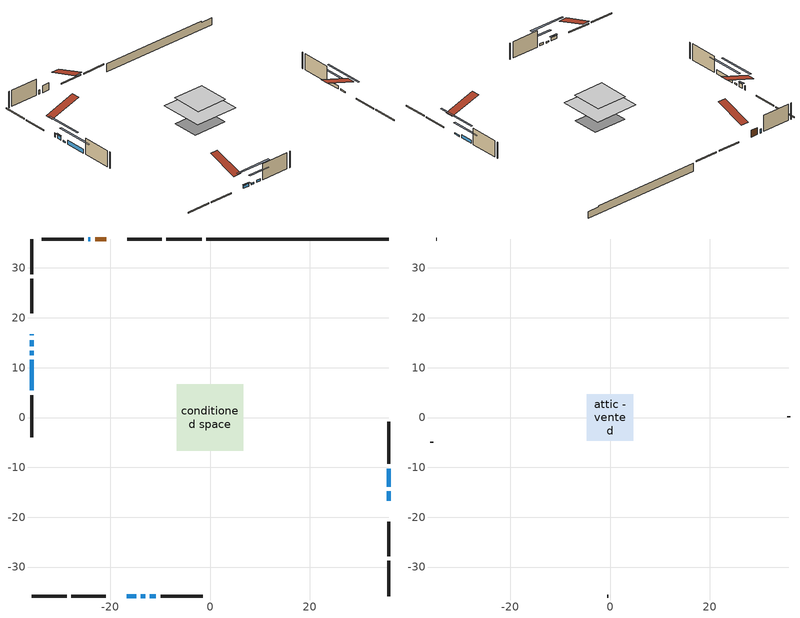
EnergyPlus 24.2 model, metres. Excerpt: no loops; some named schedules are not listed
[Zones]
conditioned space
 floor adiabatic (AdiabaticFloorConstruction): -6.63,-6.63 -6.63,6.63 6.63,6.63 6.63,-6.63 z3.66
 floor foundation (Slab1 construction): -5.18,-3.96 -5.18,3.96 5.18,3.96 5.18,-3.96 z-1.22
 wall outside (RimJoist1 construction): -1.7,35.8 -8.79,35.8 / -35.8,-35.8 -28.71,-35.8 / -35.8,35.8 -35.8,28.71 / 35.8,-35.8 35.8,-28.71 z1.22:1.52
 wall outside (RimJoist2 construction): -9.72,35.8 -16.58,35.8 / -27.78,-35.8 -20.93,-35.8 / -35.8,27.78 -35.8,20.93 / 35.8,-27.78 35.8,-20.93 z1.22:1.52
 wall outside (AdiabaticWallConstruction 1): -20.84,35.8 -23.06,35.8 z1.22:3.25
 wall outside (AdiabaticWallConstruction): -35.8,16.66 -35.8,16.46 / -35.8,15.53 -35.8,14.31 / -23.98,35.8 -24.4,35.8 / -35.8,11.54 -35.8,5.44 z1.22:2.44; -16.66,-35.8 -14.83,-35.8 z1.22:2.14; 35.8,-16.66 35.8,-14.83 / -13.91,-35.8 -12.99,-35.8 / -35.8,13.38 -35.8,12.46 z1.22:1.63; 35.8,-13.91 35.8,-10.25 z1.22:2.13; -12.06,-35.8 -10.84,-35.8 z1.22:1.83
 wall outside (Wall1 construction): -25.33,35.8 -33.77,35.8 / -9.91,-35.8 -1.47,-35.8 / -35.8,4.51 -35.8,-3.93 / 35.8,-9.32 35.8,-0.88 z1.22:6.1
 wall foundation (FoundationWall1 construction): -0.77,35.8,-1.22 -0.77,35.8,1.22 32.14,35.8,1.22 32.14,35.8,0.81 35.8,35.8,0.81 35.8,35.8,-1.22
 window (WindowConstruction 5): -35.8,16.66 -35.8,16.46 z1.22:2.44
 window (WindowConstruction 3): -16.66,-35.8 -14.83,-35.8 z1.22:2.13
 window (WindowConstruction 4): -35.8,15.53 -35.8,14.31 z1.22:2.44
 window (WindowConstruction 7): 35.8,-16.66 35.8,-14.83 z1.22:1.63
 window (WindowConstruction 6): -23.99,35.8 -24.4,35.8 z1.22:2.44
 window (WindowConstruction 8): -13.9,-35.8 -12.99,-35.8 z1.22:1.63
 window (WindowConstruction 9): -35.8,13.38 -35.8,12.47 z1.22:1.63
 window (WindowConstruction): 35.8,-13.9 35.8,-10.25 z1.22:2.13
 window (WindowConstruction 1): -12.06,-35.8 -10.84,-35.8 z1.22:1.83
 window (WindowConstruction 2): -35.8,11.54 -35.8,5.44 z1.22:2.44
 door (Door): -20.84,35.8 -23.06,35.8 z1.22:3.25
 ceiling adiabatic (AdiabaticFloorConstruction): 6.63,-6.63 6.63,6.63 -6.63,6.63 -6.63,-6.63 z3.66
attic - vented
 floor to conditioned space (Floor1 construction Reversed): -4.68,-4.68 -4.68,4.68 4.68,4.68 4.68,-4.68 z6.1
 wall outside (Wall3 construction): -34.7,35.8 -34.87,35.8 / -0.54,-35.8 -0.37,-35.8 / -35.8,-4.86 -35.8,-5.03 / 35.8,0.05 35.8,0.22 z1.22:6.1
 roof outside (Roof1 construction): -19.91,35.8,6.1 -19.91,26.68,9.14 -17.51,26.68,9.14 -17.51,35.8,6.1; -17.59,-35.8,6.1 -17.59,-26.68,9.14 -20,-26.68,9.14 -20,-35.8,6.1; -35.8,17.59,6.1 -26.68,17.59,9.14 -26.68,20,9.14 -35.8,20,6.1; 35.8,-17.59,6.1 26.68,-17.59,9.14 26.68,-20,9.14 35.8,-20,6.1
shading: -14.63,-35.8 -16.86,-35.8 -16.86,-36.21 -14.63,-36.21 z2.34; -35.8,14.11 -35.8,15.73 -36.21,15.73 -36.21,14.11 z2.64; 35.8,-9.75 35.8,-21.74 36.21,-21.74 36.21,-9.75 z6.71; -7.91,-35.8 -18.99,-35.8 -18.99,-36.21 -7.91,-36.21 z6.71; -35.8,7.38 -35.8,18.46 -36.21,18.46 -36.21,7.38 z6.71; 35.8,-7.61 35.8,-16.54 36.21,-16.54 36.21,-7.61 z4.77; -8.2,-35.8 -14.7,-35.8 -14.7,-36.21 -8.2,-36.21 z4.47; -35.8,2.8 -35.8,14.18 -36.21,14.18 -36.21,2.8 z5.08
[Building]
Building 1: Terrain=Suburbs
[Site:Location]
Toronto City Centre_ON: Latitude {deg}=43.63; Longitude {deg}=-79.39; Time Zone {hr}=-5; Elevation {m}=77; Keep Site Location Information=Yes
[Site:GroundTemperature:Shallow]
5.01852, 3.26908, 3.12898, 3.95918, 7.29196, 10.6092, 13.4851, 15.3069, 15.4617, 13.9799, 11.1774, 7.9619
[Site:WaterMainsTemperature]
Calculation Method=Schedule; Temperature Schedule=mains temperature schedule
[Material] Roughness=Rough; Thermal Absorptance=0.9
Name | Thickness {m} | Conductivity {W/m-K} | Density {kg/m3} | Specific Heat {J/kg-K} | Solar Absorptance | Visible Absorptance
asphalt or fiberglass shingles | 0.00635 | 0.162714 | 1121.4 | 1465.45 | 0.4 | 0.4
ceiling loosefill ins | 0.169333 | 0.0480833 | 16.02 | 1046.75 | 0.7 | 0.7
ceiling stud and cavity | 0.1397 | 0.475065 | 65.682 | 1177.47 | 0.7 | 0.7
concrete 4.0 in. | 0.1016 | 1.803125 | 2242.8 | 837.4 | 0.7 | 0.7
concrete 8.0 in. | 0.2032 | 1.803125 | 2242.8 | 837.4 | 0.7 | 0.7
door material | 0.04445 | 0.053851 | 512.64 | 1214.23 | 0.7 | 0.7
exterior vertical ins | 0.0460229 | 0.029427 | 32.04 | 1214.23 | 0.7 | 0.7
floor covering | 0.0127 | 0.0433444 | 54.468 | 1339.84 | 0.6 | 0.6
floor rigid ins; wall rigid ins 1 | 0.512978 | 0.029427 | 32.04 | 1214.23 | 0.7 | 0.7
floor stud and cavity | 0.1397 | 1.75129 | 37.0049 | 1207.88 | 0.7 | 0.7
furniture material conditioned space 1 | 0.1524 | 0.115458 | 640.8 | 1214.23 | 0.6 | 0.6
gypsum board | 0.0127 | 0.160291 | 801 | 837.4 | 0.6 | 0.6
gypsum board 1 | 0.0127 | 0.160291 | 801 | 837.4 | 0.7 | 0.7
osb sheathing 0.5 in. | 0.0127 | 0.115458 | 512.64 | 1214.23 | 0.7 | 0.7
osb sheathing 0.75 in. | 0.01905 | 0.115458 | 512.64 | 1214.23 | 0.7 | 0.7
osb sheathing 2.0 in. | 0.0508 | 0.115458 | 512.64 | 1214.23 | 0.7 | 0.7
rim joist rigid ins; wall rigid ins | 0.051816 | 0.029427 | 32.04 | 1214.23 | 0.7 | 0.7
rim joist stud and cavity | 0.0508 | 0.0379815 | 125.044 | 1163.47 | 0.6 | 0.6
rim joist stud and cavity 1 | 0.0508 | 0.256263 | 125.044 | 1163.47 | 0.6 | 0.6
wall stud and cavity | 0.1397 | 0.164946 | 139.0536 | 1170.24 | 0.7 | 0.7
wall stud and cavity 1 | 0.0889 | 6.9971 | 50.32683 | 1063.81 | 0.6 | 0.6
wall stud and cavity 2 | 0.0889 | 0.380278 | 52.3479 | 1209.89 | 0.7 | 0.7
wall stud and cavity 3 | 0.0889 | 0.391764 | 83.0341 | 1211.67 | 0.7 | 0.7
wood siding | 0.0254 | 0.102417 | 544.68 | 1172.36 | 0.4 | 0.4
wood siding 1 | 0.00254 | 0.102417 | 544.68 | 1172.36 | 0.4 | 0.4
wood siding 2; wood siding 3; wood siding 4 | 0.0254 | 0.102417 | 544.68 | 1172.36 | 0.7 | 0.7
[WindowMaterial:SimpleGlazingSystem]
Name | U-Factor {W/m2-K} | Solar Heat Gain Coefficient
WindowMaterial | 2.95029 | 0.64
WindowMaterial 1 | 3.00026 | 0.58
WindowMaterial 2 | 2.91111 | 0.68
WindowMaterial 3 | 3.063281 | 0.53
WindowMaterial 4 | 6.93965 | 0.69
WindowMaterial 5 | 6.78351 | 0.73
WindowMaterial 6 | 4.610536 | 0.62
[Construction]
AdiabaticFloorConstruction: floor stud and cavity, floor rigid ins, osb sheathing 0.75 in., floor covering
AdiabaticWallConstruction: wood siding 3, wall rigid ins 1, wall stud and cavity 2, gypsum board
AdiabaticWallConstruction 1: wood siding 4, wall rigid ins 1, wall stud and cavity 2, gypsum board
Door: door material
Floor1 construction Reversed: gypsum board, ceiling stud and cavity, ceiling loosefill ins
FoundationWall1 construction: concrete 8.0 in., gypsum board 1
furniture construction conditioned space 1: furniture material conditioned space 1
PartitionWallConstruction: gypsum board, wall stud and cavity 3, gypsum board
RimJoist1 construction: wood siding 2, osb sheathing 2.0 in., rim joist stud and cavity
RimJoist2 construction: wood siding 2, rim joist rigid ins, osb sheathing 2.0 in., rim joist stud and cavity 1
Roof1 construction: asphalt or fiberglass shingles
Slab1 construction: concrete 4.0 in.
Wall1 construction: wood siding, wall rigid ins, osb sheathing 0.5 in., wall stud and cavity, gypsum board
Wall3 construction: wood siding 1, wall stud and cavity 1
WindowConstruction; WindowConstruction 3: WindowMaterial
WindowConstruction 1: WindowMaterial 1
WindowConstruction 2: WindowMaterial 2
WindowConstruction 4: WindowMaterial 3
WindowConstruction 5: WindowMaterial 4
WindowConstruction 6: WindowMaterial 5
WindowConstruction 7; WindowConstruction 8; WindowConstruction 9: WindowMaterial 6
[Zone] Multiplier=1; Part of Total Floor Area=Yes
Name | Volume {m3}
attic - vented | 43.3527
conditioned space | 628.4
[Space]
Name | Zone | Volume {m3}
attic - vented 1 | attic - vented | 43.3527
conditioned space 1 | conditioned space | 628.4
[ZoneInfiltration:EffectiveLeakageArea]
infil attic - vented 1: Zone or Space=attic - vented 1; Schedule=Always On Discrete; Effective Air Leakage Area {cm2}=3696.42; Stack Coefficient=0.000550661; Wind Coefficient=1.58548e-05
[ZoneMixing]
whole house fan mix: Zone or Space=attic - vented; Schedule=Always On Continuous; Design Flow Rate Calculation Method=Flow/Zone; Design Flow Rate {m3/s}=0; Source Zone or Space=conditioned space
[SurfaceProperty:ExposedFoundationPerimeter]
Slab1: Exposed Perimeter Calculation Method=TotalExposedPerimeter; Total Exposed Perimeter {m}=36.575
[InternalMass] Zone or ZoneList=conditioned space; Space or SpaceList=conditioned space 1
Name | Construction | Surface Area {m2}
furniture mass conditioned space 1 | furniture construction conditioned space 1 | 103.088
partition wall mass | PartitionWallConstruction | 257.72
[Lights]
interior lighting: Zone or ZoneList or Space or SpaceList=conditioned space 1; Schedule=interior lighting schedule; Design Level Calculation Method=LightingLevel; Lighting Level {W}=343.2; Return Air Fraction=0; Fraction Radiant=0.6; Fraction Visible=0.2; Fraction Replaceable=1
[People]
occupants: Zone or ZoneList or Space or SpaceList=conditioned space 1; Number of People Schedule=occupants schedule; Number of People Calculation Method=People; Number of People=3; Fraction Radiant=0.314171; Sensible Heat Fraction=0.56303; Activity Level Schedule=occupants activity schedule; Carbon Dioxide Generation Rate {m3/s-W}=0; Enable ASHRAE 55 Comfort Warnings=No; Mean Radiant Temperature Calculation Type=EnclosureAveraged
[ElectricEquipment] Zone or ZoneList or Space or SpaceList=conditioned space 1; Design Level Calculation Method=EquipmentLevel
Name | Schedule | Design Level {W} | Fraction Latent | Fraction Radiant | Fraction Lost
clothes dryer | clothes dryer schedule | 140.772 | 0.015 | 0.081 | 0.85
clothes washer | clothes washer schedule | 32.1985 | 0.03 | 0.162 | 0.7
cooking range | cooking range schedule | 215.147 | 0.08 | 0.432 | 0.2
dishwasher | dishwasher schedule | 66.8632 | 0.3 | 0.18 | 0.4
fridge | fridge schedule | 72.9452 | 0 | 0.6 | 0
mech vent bath fan 0 | mech vent bath fan 0 schedule | 50.2 | 0 | 0 | 1
mech vent bath fan 1 | mech vent bath fan 1 schedule | 50.2 | 0 | 0 | 1
mech vent bath fan 2 | mech vent bath fan 2 schedule | 50.2 | 0 | 0 | 1
mech vent house fan | mech vent house fan schedule | 0 | 0 | 0 | 1
mech vent house fan cfis | mech vent house fan cfis schedule | 0 | 0 | 0 | 0
mech vent range fan 0 | mech vent range fan 0 schedule | 57 | 0 | 0 | 1
misc plug loads | misc plug loads schedule | 494.7 | 0.045 | 0.513 | 0.1
whole house fan | Always On Discrete | 0 | 0 | 0 | 1
[OtherEquipment] Zone or ZoneList or Space or SpaceList=conditioned space 1; Design Level Calculation Method=EquipmentLevel
Name | Fuel Type | Schedule | Design Level {W} | Fraction Latent | Fraction Radiant | Fraction Lost
clothes dryer 1 | Electricity | clothes dryer schedule | 0 | 0.015 | 0.081 | 0.85
cooking range 1 | Electricity | cooking range schedule | 0 | 0.08 | 0.432 | 0.2
general water use latent | None | general water use schedule | 62.594 | 1 | 0 | 0
general water use sensible | None | general water use schedule | -61.6891 | 0 | 0.6 | 0
mech vent house fan latent load | None | Always On Discrete | 0 | 1 | 0 | 0
mech vent house fan sensible load | None | Always On Discrete | 0 | 0 | 0 | 0
water heater energy adjustment1 | Electricity | Always On Discrete | 0.01 | 0 | 0 | 1
[ZoneInfiltration:DesignFlowRate] Zone or ZoneList or Space or SpaceList=conditioned space 1; Schedule=Always On Discrete; Design Flow Rate Calculation Method=Flow/Zone; Design Flow Rate {m3/s}=0
infil flow; natural vent flow; whole house fan flow
[AvailabilityManager:Scheduled]
central ac and furnace airloop Availability Manager: Schedule=Always On Discrete
[Foundation:Kiva]
Foundation Kiva 1: Initial Indoor Air Temperature {C}=18; Wall Height Above Grade {m}=1.21999; Wall Depth Below Slab {m}=0.2032; Custom Block Material Name 1=exterior vertical ins; Custom Block Depth 1 {m}=2.43998; Custom Block X Position 1 {m}=0.2159; Custom Block Z Position 1 {m}=0
[Foundation:Kiva:Settings]
Soil Conductivity {W/m-K}=0.849921; Soil Density {kg/m3}=1842.3; Soil Specific Heat {J/kg-K}=418.7; Ground Solar Absorptivity=0.9; Ground Thermal Absorptivity=0.9; Ground Surface Roughness {m}=0.03; Far-Field Width {m}=40; Deep-Ground Boundary Condition=ZeroFlux; Deep-Ground Depth {m}=40; Minimum Cell Dimension {m}=0.2; Maximum Cell Growth Coefficient=3; Simulation Timestep=Timestep
[Exterior:Lights]
exterior lighting: Schedule=exterior lighting schedule; Design Level {W}=75.6
[EnergyManagementSystem:GlobalVariable]
central_ac_and_furnace_airloop_Fan_RTF
infil_program_Qfan
infil_program_Qinf
natural_vent_program_Qnv
natural_vent_program_Qwhf
[EnergyManagementSystem:Sensor]
Name | Output:Variable or Output:Meter Index Key | Output:Variable or Output:Meter
airflow_gain | infil flow | Infiltration Sensible Heat Gain Energy
airflow_gain_1 | natural vent flow | Infiltration Sensible Heat Gain Energy
airflow_gain_2 | whole house fan flow | Infiltration Sensible Heat Gain Energy
airflow_loss | infil flow | Infiltration Sensible Heat Loss Energy
airflow_loss_1 | natural vent flow | Infiltration Sensible Heat Loss Energy
airflow_loss_2 | whole house fan flow | Infiltration Sensible Heat Loss Energy
clg_load_cond |  | Cooling:EnergyTransfer:Zone:CONDITIONED SPACE
clg_sp_s; clg_sp_s_1 | cooling setpoint | Schedule Value
clothes_dryer_exhaust_0_sch_s | clothes dryer exhaust 0 schedule | Schedule Value
cool_season | cooling season schedule | Schedule Value
htg_load_cond |  | Heating:EnergyTransfer:Zone:CONDITIONED SPACE
htg_sp_s; htg_sp_s_1 | heating setpoint | Schedule Value
ig_ee_conv | clothes dryer | Electric Equipment Convective Heating Energy
ig_ee_conv_2 | cooking range | Electric Equipment Convective Heating Energy
ig_ee_conv_4 | fridge | Electric Equipment Convective Heating Energy
ig_ee_conv_5 | misc plug loads | Electric Equipment Convective Heating Energy
ig_ee_conv_6 | whole house fan | Electric Equipment Convective Heating Energy
ig_ee_rad | clothes dryer | Electric Equipment Radiant Heating Energy
ig_ee_rad_2 | cooking range | Electric Equipment Radiant Heating Energy
ig_ee_rad_4 | fridge | Electric Equipment Radiant Heating Energy
ig_ee_rad_5 | misc plug loads | Electric Equipment Radiant Heating Energy
ig_ee_rad_6 | whole house fan | Electric Equipment Radiant Heating Energy
ig_lgt_conv | interior lighting | Lights Convective Heating Energy
ig_lgt_rad | interior lighting | Lights Radiant Heating Energy
ig_lgt_vis | interior lighting | Lights Visible Radiation Heating Energy
ig_oe_conv | clothes dryer 1 | Other Equipment Convective Heating Energy
ig_oe_conv_1 | cooking range 1 | Other Equipment Convective Heating Energy
ig_oe_conv_2 | general water use latent | Other Equipment Convective Heating Energy
ig_oe_conv_3 | general water use sensible | Other Equipment Convective Heating Energy
ig_oe_conv_4 | water heater energy adjustment1 | Other Equipment Convective Heating Energy
ig_oe_rad | clothes dryer 1 | Other Equipment Radiant Heating Energy
ig_oe_rad_1 | cooking range 1 | Other Equipment Radiant Heating Energy
ig_oe_rad_2 | general water use latent | Other Equipment Radiant Heating Energy
ig_oe_rad_3 | general water use sensible | Other Equipment Radiant Heating Energy
ig_oe_rad_4 | water heater energy adjustment1 | Other Equipment Radiant Heating Energy
ig_ppl_conv | occupants | People Convective Heating Energy
ig_ppl_rad | occupants | People Radiant Heating Energy
im_conv | furniture mass conditioned space 1 | Surface Inside Face Convection Heat Gain Energy
im_conv_1 | partition wall mass | Surface Inside Face Convection Heat Gain Energy
im_ig | furniture mass conditioned space 1 | Surface Inside Face Internal Gains Radiation Heat Gain Energy
im_ig_1 | partition wall mass | Surface Inside Face Internal Gains Radiation Heat Gain Energy
im_lgt | furniture mass conditioned space 1 | Surface Inside Face Lights Radiation Heat Gain Energy
im_lgt_1 | partition wall mass | Surface Inside Face Lights Radiation Heat Gain Energy
im_sol | furniture mass conditioned space 1 | Surface Inside Face Solar Radiation Heat Gain Energy
im_sol_1 | partition wall mass | Surface Inside Face Solar Radiation Heat Gain Energy
im_surf | furniture mass conditioned space 1 | Surface Inside Face Net Surface Thermal Radiation Heat Gain Energy
im_surf_1 | partition wall mass | Surface Inside Face Net Surface Thermal Radiation Heat Gain Energy
mech_vent_bath_fan_0_sch_s | mech vent bath fan 0 schedule | Schedule Value
mech_vent_bath_fan_1_sch_s | mech vent bath fan 1 schedule | Schedule Value
mech_vent_bath_fan_2_sch_s | mech vent bath fan 2 schedule | Schedule Value
mech_vent_range_fan_0_sch_s | mech vent range fan 0 schedule | Schedule Value
mv_conv | mech vent bath fan 0 | Electric Equipment Convective Heating Energy
mv_conv_1 | mech vent bath fan 1 | Electric Equipment Convective Heating Energy
mv_conv_2 | mech vent bath fan 2 | Electric Equipment Convective Heating Energy
mv_conv_3 | mech vent house fan | Electric Equipment Convective Heating Energy
mv_conv_4 | mech vent house fan cfis | Electric Equipment Convective Heating Energy
mv_conv_5 | mech vent range fan 0 | Electric Equipment Convective Heating Energy
mv_conv_6 | mech vent house fan latent load | Other Equipment Convective Heating Energy
mv_conv_7 | mech vent house fan sensible load | Other Equipment Convective Heating Energy
mv_rad | mech vent bath fan 0 | Electric Equipment Radiant Heating Energy
mv_rad_1 | mech vent bath fan 1 | Electric Equipment Radiant Heating Energy
mv_rad_2 | mech vent bath fan 2 | Electric Equipment Radiant Heating Energy
mv_rad_3 | mech vent house fan | Electric Equipment Radiant Heating Energy
mv_rad_4 | mech vent house fan cfis | Electric Equipment Radiant Heating Energy
mv_rad_5 | mech vent range fan 0 | Electric Equipment Radiant Heating Energy
mv_rad_6 | mech vent house fan latent load | Other Equipment Radiant Heating Energy
mv_rad_7 | mech vent house fan sensible load | Other Equipment Radiant Heating Energy
natural_vent_s | natural vent schedule | Schedule Value
out_pb_s |  | Site Outdoor Air Barometric Pressure
out_wt_s |  | Site Outdoor Air Humidity Ratio
site_vw_s |  | Site Wind Speed
ss_back_out | Window1 | Surface Window Shortwave from Zone Back Out Window Heat Transfer Rate
ss_back_out_1 | Window13 | Surface Window Shortwave from Zone Back Out Window Heat Transfer Rate
ss_back_out_2 | Window14 | Surface Window Shortwave from Zone Back Out Window Heat Transfer Rate
ss_back_out_3 | Window19 | Surface Window Shortwave from Zone Back Out Window Heat Transfer Rate
ss_back_out_4 | Window2 | Surface Window Shortwave from Zone Back Out Window Heat Transfer Rate
ss_back_out_5 | Window20 | Surface Window Shortwave from Zone Back Out Window Heat Transfer Rate
ss_back_out_6 | Window21 | Surface Window Shortwave from Zone Back Out Window Heat Transfer Rate
ss_back_out_7 | Window3 | Surface Window Shortwave from Zone Back Out Window Heat Transfer Rate
ss_back_out_8 | Window4 | Surface Window Shortwave from Zone Back Out Window Heat Transfer Rate
ss_back_out_9 | Window5 | Surface Window Shortwave from Zone Back Out Window Heat Transfer Rate
ss_conv | Door1 | Surface Inside Face Convection Heat Gain Energy
ss_conv_1 | Window1 | Surface Inside Face Convection Heat Gain Energy
ss_conv_10 | Window5 | Surface Inside Face Convection Heat Gain Energy
ss_conv_2 | Window13 | Surface Inside Face Convection Heat Gain Energy
ss_conv_3 | Window14 | Surface Inside Face Convection Heat Gain Energy
ss_conv_4 | Window19 | Surface Inside Face Convection Heat Gain Energy
ss_conv_5 | Window2 | Surface Inside Face Convection Heat Gain Energy
ss_conv_6 | Window20 | Surface Inside Face Convection Heat Gain Energy
ss_conv_7 | Window21 | Surface Inside Face Convection Heat Gain Energy
ss_conv_8 | Window3 | Surface Inside Face Convection Heat Gain Energy
ss_conv_9 | Window4 | Surface Inside Face Convection Heat Gain Energy
ss_ig | Door1 | Surface Inside Face Internal Gains Radiation Heat Gain Energy
ss_ig_1 | Window1 | Surface Inside Face Internal Gains Radiation Heat Gain Energy
ss_ig_10 | Window5 | Surface Inside Face Internal Gains Radiation Heat Gain Energy
ss_ig_2 | Window13 | Surface Inside Face Internal Gains Radiation Heat Gain Energy
ss_ig_3 | Window14 | Surface Inside Face Internal Gains Radiation Heat Gain Energy
ss_ig_4 | Window19 | Surface Inside Face Internal Gains Radiation Heat Gain Energy
ss_ig_5 | Window2 | Surface Inside Face Internal Gains Radiation Heat Gain Energy
ss_ig_6 | Window20 | Surface Inside Face Internal Gains Radiation Heat Gain Energy
ss_ig_7 | Window21 | Surface Inside Face Internal Gains Radiation Heat Gain Energy
ss_ig_8 | Window3 | Surface Inside Face Internal Gains Radiation Heat Gain Energy
ss_ig_9 | Window4 | Surface Inside Face Internal Gains Radiation Heat Gain Energy
ss_lgt | Door1 | Surface Inside Face Lights Radiation Heat Gain Energy
ss_sol | Door1 | Surface Inside Face Solar Radiation Heat Gain Energy
ss_surf | Door1 | Surface Inside Face Net Surface Thermal Radiation Heat Gain Energy
ss_surf_1 | Window1 | Surface Inside Face Net Surface Thermal Radiation Heat Gain Energy
ss_surf_10 | Window5 | Surface Inside Face Net Surface Thermal Radiation Heat Gain Energy
ss_surf_2 | Window13 | Surface Inside Face Net Surface Thermal Radiation Heat Gain Energy
ss_surf_3 | Window14 | Surface Inside Face Net Surface Thermal Radiation Heat Gain Energy
ss_surf_4 | Window19 | Surface Inside Face Net Surface Thermal Radiation Heat Gain Energy
ss_surf_5 | Window2 | Surface Inside Face Net Surface Thermal Radiation Heat Gain Energy
ss_surf_6 | Window20 | Surface Inside Face Net Surface Thermal Radiation Heat Gain Energy
ss_surf_7 | Window21 | Surface Inside Face Net Surface Thermal Radiation Heat Gain Energy
ss_surf_8 | Window3 | Surface Inside Face Net Surface Thermal Radiation Heat Gain Energy
ss_surf_9 | Window4 | Surface Inside Face Net Surface Thermal Radiation Heat Gain Energy
ss_trans_in | Window1 | Surface Window Transmitted Solar Radiation Rate
ss_trans_in_1 | Window13 | Surface Window Transmitted Solar Radiation Rate
ss_trans_in_2 | Window14 | Surface Window Transmitted Solar Radiation Rate
ss_trans_in_3 | Window19 | Surface Window Transmitted Solar Radiation Rate
ss_trans_in_4 | Window2 | Surface Window Transmitted Solar Radiation Rate
ss_trans_in_5 | Window20 | Surface Window Transmitted Solar Radiation Rate
ss_trans_in_6 | Window21 | Surface Window Transmitted Solar Radiation Rate
ss_trans_in_7 | Window3 | Surface Window Transmitted Solar Radiation Rate
ss_trans_in_8 | Window4 | Surface Window Transmitted Solar Radiation Rate
ss_trans_in_9 | Window5 | Surface Window Transmitted Solar Radiation Rate
ss_trans_out | Window1 | Surface Inside Face Initial Transmitted Diffuse Transmitted Out Window Solar Radiation Rate
ss_trans_out_1 | Window13 | Surface Inside Face Initial Transmitted Diffuse Transmitted Out Window Solar Radiation Rate
ss_trans_out_2 | Window14 | Surface Inside Face Initial Transmitted Diffuse Transmitted Out Window Solar Radiation Rate
ss_trans_out_3 | Window19 | Surface Inside Face Initial Transmitted Diffuse Transmitted Out Window Solar Radiation Rate
ss_trans_out_4 | Window2 | Surface Inside Face Initial Transmitted Diffuse Transmitted Out Window Solar Radiation Rate
ss_trans_out_5 | Window20 | Surface Inside Face Initial Transmitted Diffuse Transmitted Out Window Solar Radiation Rate
ss_trans_out_6 | Window21 | Surface Inside Face Initial Transmitted Diffuse Transmitted Out Window Solar Radiation Rate
ss_trans_out_7 | Window3 | Surface Inside Face Initial Transmitted Diffuse Transmitted Out Window Solar Radiation Rate
ss_trans_out_8 | Window4 | Surface Inside Face Initial Transmitted Diffuse Transmitted Out Window Solar Radiation Rate
ss_trans_out_9 | Window5 | Surface Inside Face Initial Transmitted Diffuse Transmitted Out Window Solar Radiation Rate
s_conv | Floor1 | Surface Inside Face Convection Heat Gain Energy
s_conv_1 | FoundationWall1 | Surface Inside Face Convection Heat Gain Energy
s_conv_10 | RimJoist2:270 | Surface Inside Face Convection Heat Gain Energy
s_conv_11 | RimJoist2:90 | Surface Inside Face Convection Heat Gain Energy
s_conv_12 | Slab1 | Surface Inside Face Convection Heat Gain Energy
s_conv_13 | Wall1:0 | Surface Inside Face Convection Heat Gain Energy
s_conv_14 | Wall1:180 | Surface Inside Face Convection Heat Gain Energy
s_conv_15 | Wall1:270 | Surface Inside Face Convection Heat Gain Energy
s_conv_16 | Wall1:90 | Surface Inside Face Convection Heat Gain Energy
s_conv_2 | inferred conditioned ceiling | Surface Inside Face Convection Heat Gain Energy
s_conv_3 | inferred conditioned floor | Surface Inside Face Convection Heat Gain Energy
s_conv_4 | RimJoist1:0 | Surface Inside Face Convection Heat Gain Energy
s_conv_5 | RimJoist1:180 | Surface Inside Face Convection Heat Gain Energy
s_conv_6 | RimJoist1:270 | Surface Inside Face Convection Heat Gain Energy
s_conv_7 | RimJoist1:90 | Surface Inside Face Convection Heat Gain Energy
s_conv_8 | RimJoist2:0 | Surface Inside Face Convection Heat Gain Energy
s_conv_9 | RimJoist2:180 | Surface Inside Face Convection Heat Gain Energy
s_ig | Floor1 | Surface Inside Face Internal Gains Radiation Heat Gain Energy
s_ig_1 | FoundationWall1 | Surface Inside Face Internal Gains Radiation Heat Gain Energy
s_ig_10 | RimJoist2:270 | Surface Inside Face Internal Gains Radiation Heat Gain Energy
s_ig_11 | RimJoist2:90 | Surface Inside Face Internal Gains Radiation Heat Gain Energy
s_ig_12 | Slab1 | Surface Inside Face Internal Gains Radiation Heat Gain Energy
